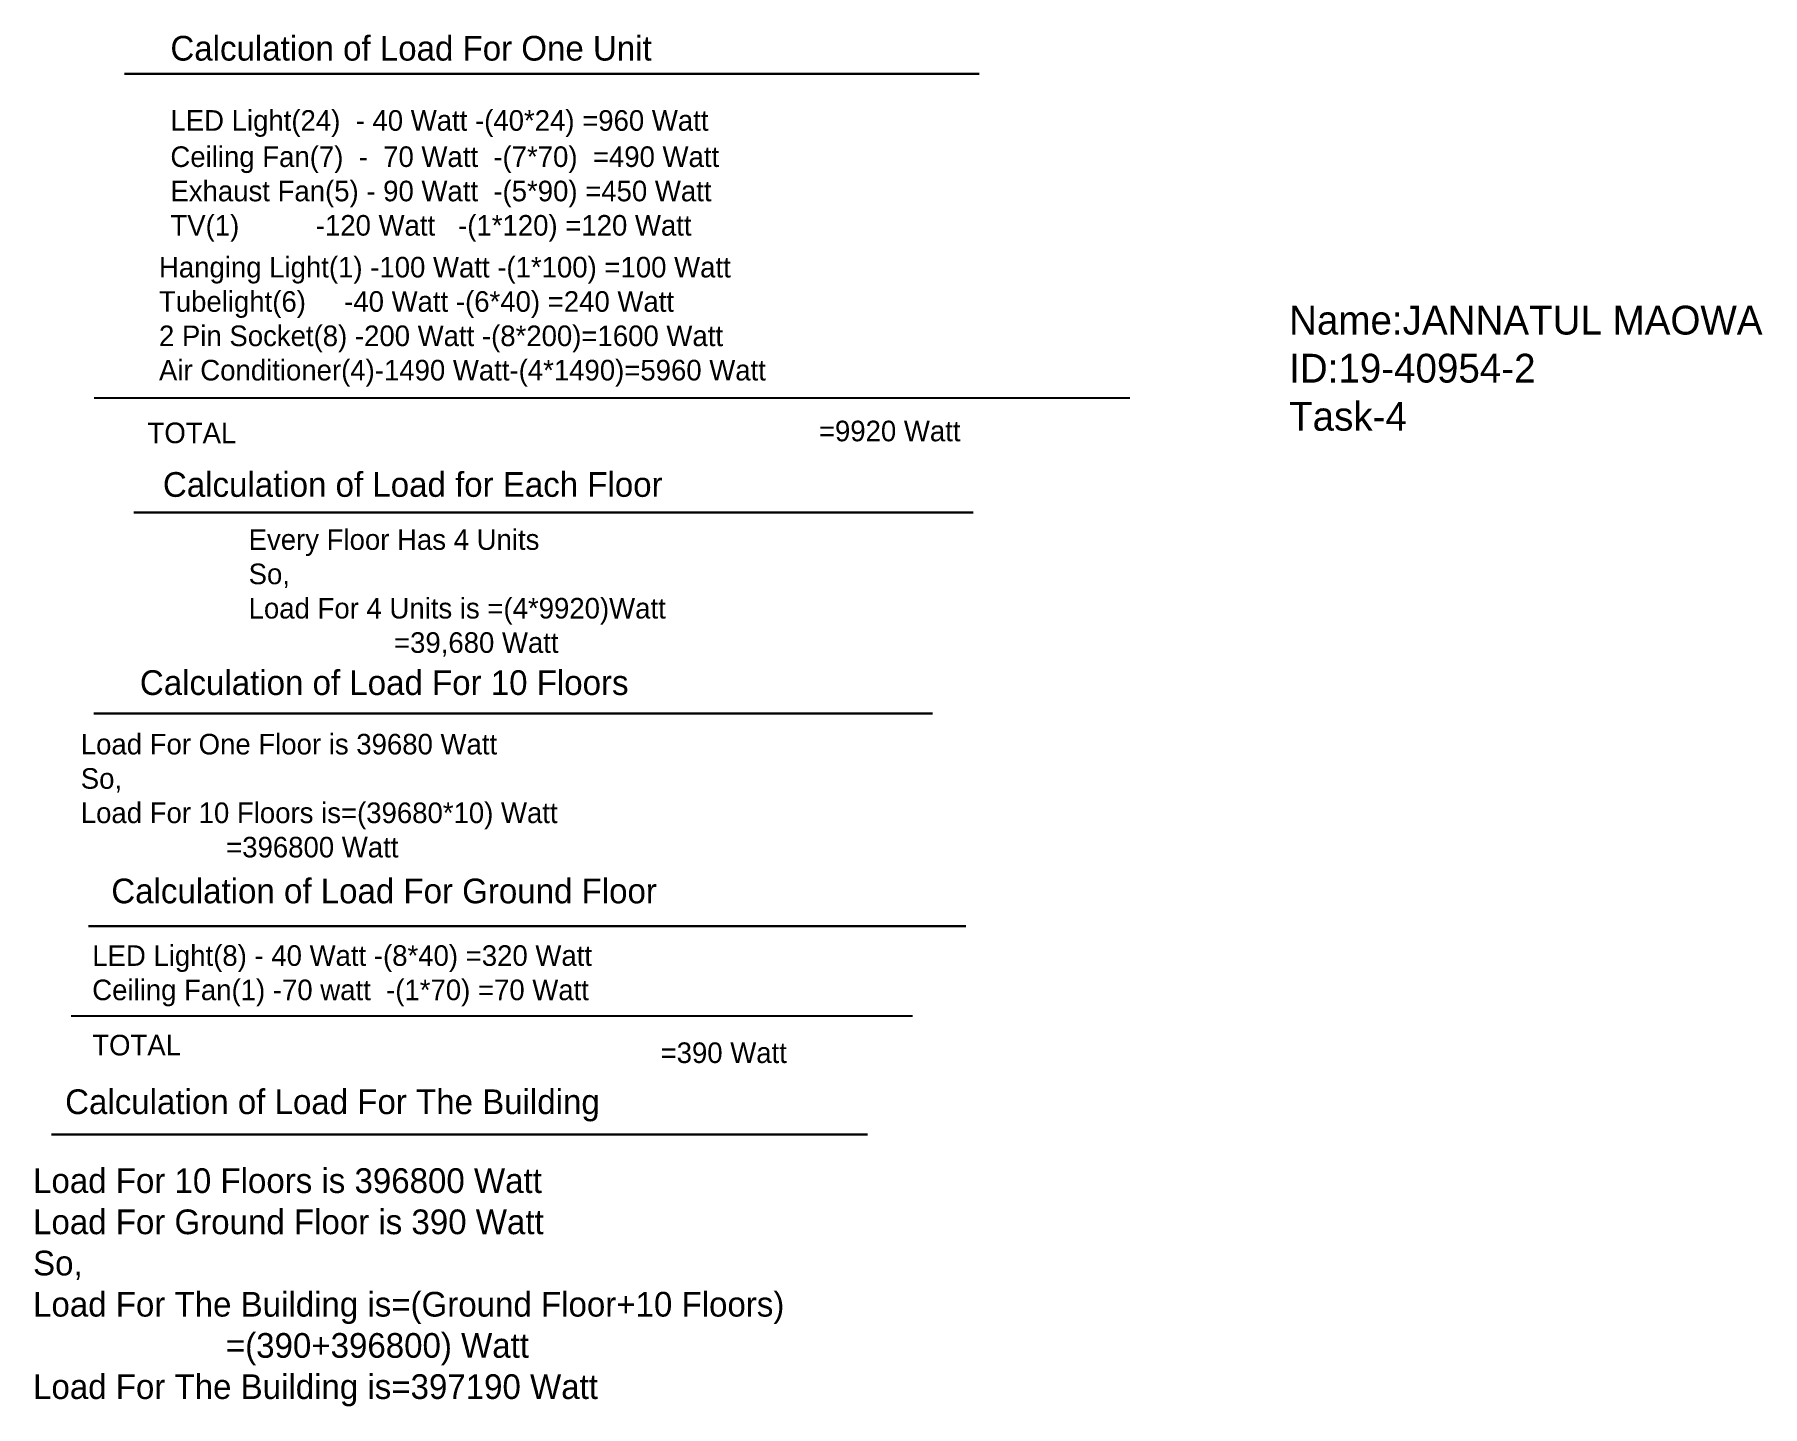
# Model space of a CAD drawing. Header units: inches. Extents: x 29.3 to 113.2, y -31.2 to 35.4.
import ezdxf

# ---------------------------------------------------------------- set-up
doc = ezdxf.new("R2010")
doc.units = ezdxf.units.IN
doc.header["$MEASUREMENT"] = 0

msp = doc.modelspace()

# ---------------------------------------------------------------- linework, layer by layer
at = {"lineweight": 30}
for p, q in [((33.634, 33.498), (75.123, 33.498)), ((34.087, 12.21), (74.839, 12.21)), ((32.135, 2.438), (72.853, 2.438)), ((31.876, -7.883), (74.476, -7.883)), ((30.087, -17.999), (69.707, -17.999))]:
    msp.add_line(p, q, dxfattribs=at)
for p, q in [((32.153, 17.773), (82.439, 17.773)), ((31.042, -12.231), (71.883, -12.231))]:
    msp.add_line(p, q)

# ---------------------------------------------------------------- texts
at = {"lineweight": 30, "attachment_point": 1}
for s, insert, char_height, width in [('Calculation of Load For One Unit', (35.857, 35.348), 1.2, 81.40323), ('Name:JANNATUL MAOWA\\PID:19-40954-2\\PTask-4', (90.175, 22.246), 1.4, 63.0691), ('Calculation of Load for Each Floor', (35.493, 14.166), 1.2, 84.45932), ('Calculation of Load For 10 Floors', (34.375, 4.545), 1.2, 71.95712), ('Calculation of Load For Ground Floor', (32.987, -5.571), 1.2, 100.66588), ('Calculation of Load For The Building', (30.746, -15.805), 1.2, 67.52208)]:
    msp.add_mtext(s, dxfattribs=dict(at, insert=insert, char_height=char_height, width=width))
at = {"attachment_point": 1}
for s, insert, char_height, width in [('LED Light(24)  - 40 Watt -(40*24) =960 Watt', (35.857, 31.741), 1, 114.372), ('Ceiling Fan(7)  -  70 Watt  -(7*70)  =490 Watt\\PExhaust Fan(5) - 90 Watt  -(5*90) =450 Watt\\PTV(1)          -120 Watt   -(1*120) =120 Watt ', (35.857, 29.983), 1, 115.57591), ('Hanging Light(1) -100 Watt -(1*100) =100 Watt\\PTubelight(6)     -40 Watt -(6*40) =240 Watt\\P2 Pin Socket(8) -200 Watt -(8*200)=1600 Watt\\PAir Conditioner(4)-1490 Watt-(4*1490)=5960 Watt ', (35.301, 24.618), 1, 109.00068), ('TOTAL', (34.746, 16.571), 1, 66.67841), ('=9920 Watt', (67.344, 16.663), 1, 63.06666), ('Every Floor Has 4 Units\\PSo,\\PLoad For 4 Units is =(4*9920)Watt\\P                   =39,680 Watt ', (39.654, 11.391), 1, 109.55633), ('Load For One Floor is 39680 Watt\\PSo,\\PLoad For 10 Floors is=(39680*10) Watt\\P                   =396800 Watt', (31.504, 1.458), 1, 87.23759), ('LED Light(8) - 40 Watt -(8*40) =320 Watt\\PCeiling Fan(1) -70 watt  -(1*70) =70 Watt', (32.061, -8.808), 1, 87.23759), ('TOTAL', (32.061, -13.156), 1, 20.65179), ('=390 Watt', (59.658, -13.526), 1, 21.8557), ('Load For 10 Floors is 396800 Watt\\PLoad For Ground Floor is 390 Watt\\PSo,\\PLoad For The Building is=(Ground Floor+10 Floors)\\P                     =(390+396800) Watt\\PLoad For The Building is=397190 Watt', (29.187, -19.637), 1.2, 72.72172)]:
    msp.add_mtext(s, dxfattribs=dict(at, insert=insert, char_height=char_height, width=width))

doc.saveas('drawing.dxf')
